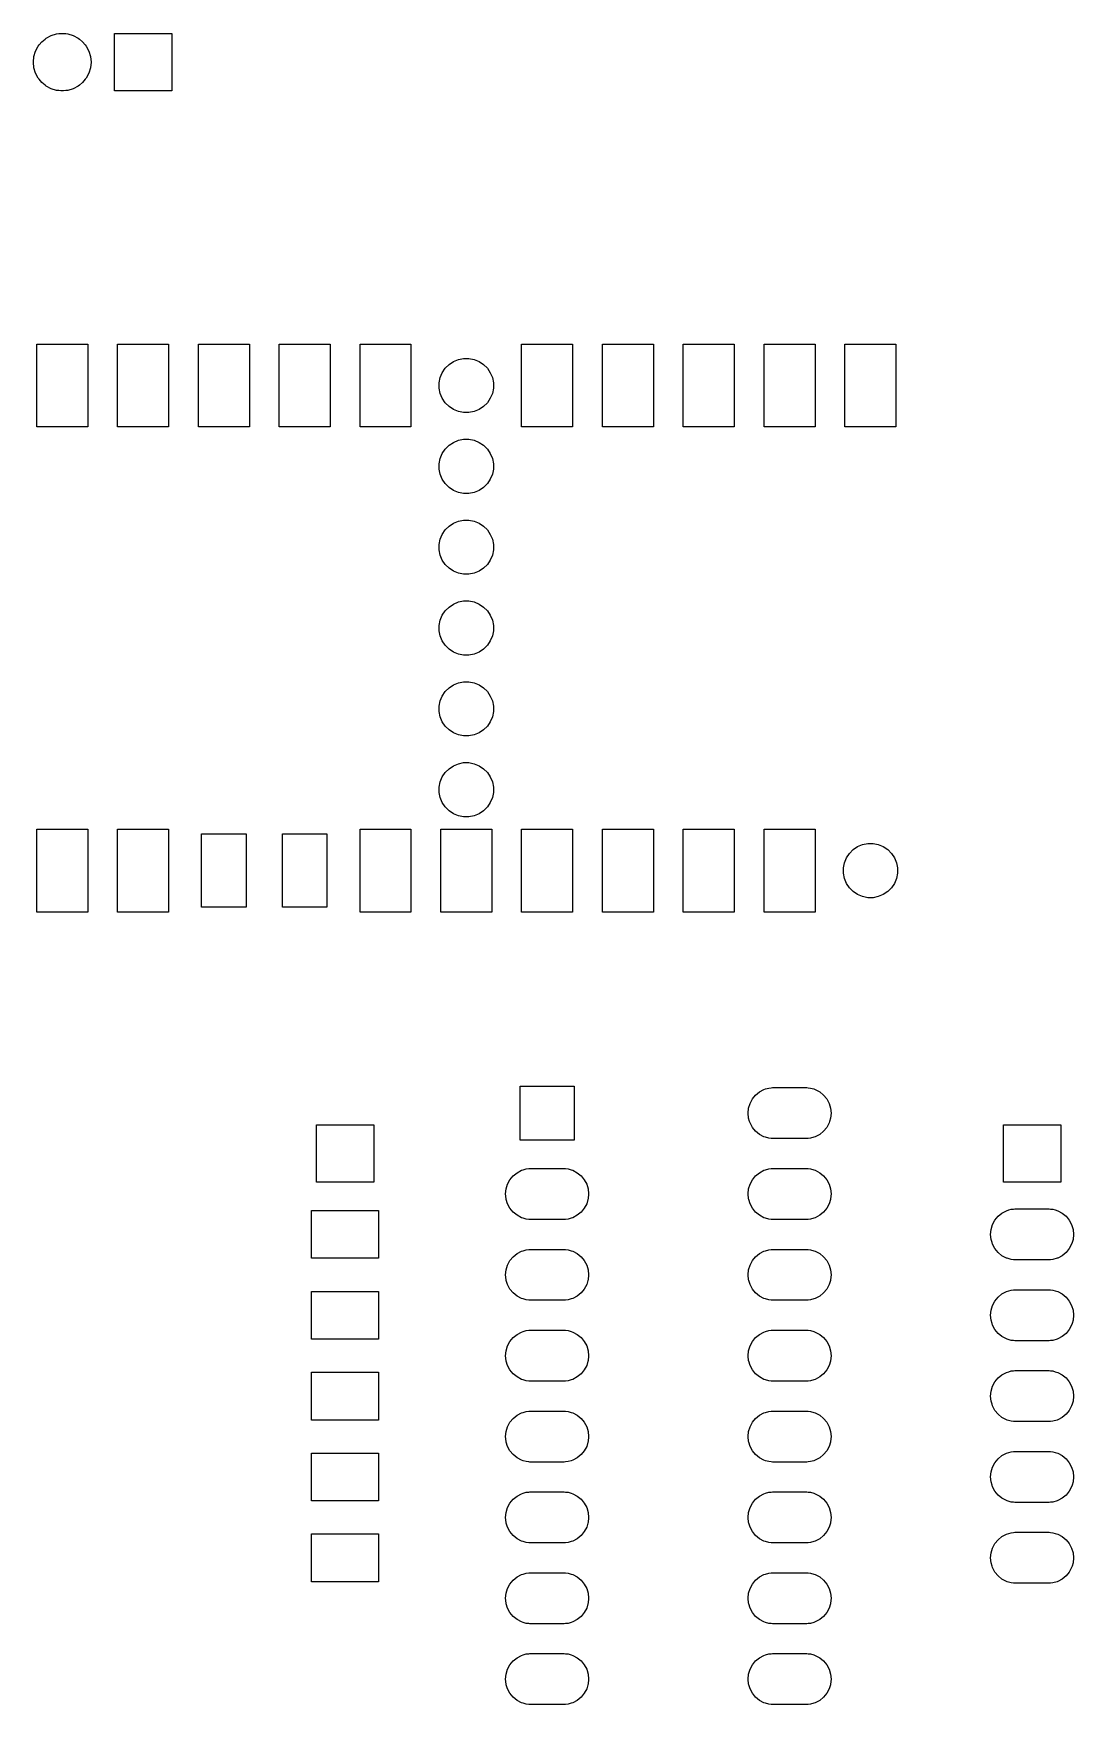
# Model space of a CAD drawing. Extents: x 81 to 148.6, y -133 to -77.2.
# Drawn here: x 115.9 to 148.6, y -132.9 to -80.4 of the extents above; entities that cross this region are included whole.
import ezdxf

# ---------------------------------------------------------------- set-up
doc = ezdxf.new("R2010")
doc.units = 0
doc.header["$MEASUREMENT"] = 0
doc.layers.add('BLACK', color=7, linetype='CONTINUOUS')

msp = doc.modelspace()

# ---------------------------------------------------------------- linework, layer by layer
at = {"layer": 'BLACK', "linetype": 'CONTINUOUS'}
for p, q in [((116.004, -80.9335), (116.087, -80.777)), ((116.087, -80.777), (116.117, -80.7413)), ((116.117, -80.7413), (116.2, -80.6398)), ((116.2, -80.6398), (116.301, -80.5566)), ((116.301, -80.5566), (116.337, -80.5272)), ((116.337, -80.5272), (116.494, -80.4436)), ((116.494, -80.4436), (116.663, -80.392)), ((116.663, -80.392), (116.73, -80.3855)), ((116.73, -80.3855), (116.796, -80.379)), ((116.796, -80.379), (116.884, -80.379)), ((116.884, -80.379), (116.95, -80.3855)), ((116.95, -80.3855), (117.017, -80.392)), ((117.017, -80.392), (117.186, -80.4436)), ((117.186, -80.4436), (117.343, -80.5272)), ((117.343, -80.5272), (117.379, -80.5566)), ((117.379, -80.5566), (117.48, -80.6398)), ((117.48, -80.6398), (117.563, -80.7413)), ((117.563, -80.7413), (117.593, -80.777)), ((117.593, -80.777), (117.676, -80.9335)), ((118.479, -82.181), (118.479, -80.379)), ((118.479, -80.379), (120.281, -80.379)), ((120.281, -80.379), (120.281, -82.181)), ((115.935, -81.28), (115.952, -81.1034)), ((115.952, -81.4566), (115.935, -81.28)), ((115.952, -81.1034), (116.004, -80.9335)), ((117.676, -80.9335), (117.728, -81.1034)), ((117.728, -81.1034), (117.745, -81.28)), ((117.745, -81.28), (117.728, -81.4566)), ((116.004, -81.6265), (115.952, -81.4566)), ((116.087, -81.783), (116.004, -81.6265)), ((116.117, -81.8187), (116.087, -81.783)), ((116.2, -81.9202), (116.117, -81.8187)), ((117.563, -81.8187), (117.48, -81.9202)), ((117.593, -81.783), (117.563, -81.8187)), ((117.676, -81.6265), (117.593, -81.783)), ((117.728, -81.4566), (117.676, -81.6265)), ((116.301, -82.0034), (116.2, -81.9202)), ((116.337, -82.0328), (116.301, -82.0034)), ((116.494, -82.1164), (116.337, -82.0328)), ((116.663, -82.168), (116.494, -82.1164)), ((116.73, -82.1745), (116.663, -82.168)), ((116.796, -82.181), (116.73, -82.1745)), ((116.884, -82.181), (116.796, -82.181)), ((116.95, -82.1745), (116.884, -82.181)), ((117.017, -82.168), (116.95, -82.1745)), ((117.186, -82.1164), (117.017, -82.168)), ((117.343, -82.0328), (117.186, -82.1164)), ((117.379, -82.0034), (117.343, -82.0328)), ((117.48, -81.9202), (117.379, -82.0034)), ((120.281, -82.181), (118.479, -82.181)), ((116.039, -92.741), (116.039, -90.139)), ((116.039, -90.139), (117.641, -90.139)), ((117.641, -90.139), (117.641, -92.741)), ((118.579, -92.741), (118.579, -90.139)), ((118.579, -90.139), (120.181, -90.139)), ((120.181, -90.139), (120.181, -92.741)), ((121.119, -92.741), (121.119, -90.139)), ((121.119, -90.139), (122.721, -90.139)), ((122.721, -90.139), (122.721, -92.741)), ((123.659, -92.741), (123.659, -90.139)), ((123.659, -90.139), (125.261, -90.139)), ((125.261, -90.139), (125.261, -92.741)), ((126.199, -92.741), (126.199, -90.139)), ((126.199, -90.139), (127.801, -90.139)), ((127.801, -90.139), (127.801, -92.741)), ((131.279, -92.741), (131.279, -90.139)), ((131.279, -90.139), (132.881, -90.139)), ((132.881, -90.139), (132.881, -92.741)), ((133.819, -92.741), (133.819, -90.139)), ((133.819, -90.139), (135.421, -90.139)), ((135.421, -90.139), (135.421, -92.741)), ((136.359, -92.741), (136.359, -90.139)), ((136.359, -90.139), (137.961, -90.139)), ((137.961, -90.139), (137.961, -92.741)), ((138.899, -92.741), (138.899, -90.139)), ((138.899, -90.139), (140.501, -90.139)), ((140.501, -90.139), (140.501, -92.741)), ((141.439, -92.741), (141.439, -90.139)), ((141.439, -90.139), (143.041, -90.139)), ((143.041, -90.139), (143.041, -92.741)), ((128.879, -90.8975), (128.998, -90.779)), ((128.998, -90.779), (129.137, -90.6859)), ((129.137, -90.6859), (129.292, -90.6217)), ((129.292, -90.6217), (129.456, -90.589)), ((129.456, -90.589), (129.624, -90.589)), ((129.624, -90.589), (129.788, -90.6217)), ((129.788, -90.6217), (129.943, -90.6859)), ((129.943, -90.6859), (130.082, -90.779)), ((130.082, -90.779), (130.201, -90.8975)), ((128.689, -91.3562), (128.722, -91.1918)), ((128.722, -91.1918), (128.786, -91.0369)), ((128.786, -91.0369), (128.879, -90.8975)), ((130.201, -90.8975), (130.294, -91.0369)), ((130.294, -91.0369), (130.358, -91.1918)), ((130.358, -91.1918), (130.391, -91.3562)), ((128.689, -91.5238), (128.689, -91.3562)), ((128.722, -91.6882), (128.689, -91.5238)), ((128.786, -91.8431), (128.722, -91.6882)), ((128.879, -91.9825), (128.786, -91.8431)), ((130.294, -91.8431), (130.201, -91.9825)), ((130.358, -91.6882), (130.294, -91.8431)), ((130.391, -91.5238), (130.358, -91.6882)), ((130.391, -91.3562), (130.391, -91.5238)), ((128.998, -92.101), (128.879, -91.9825)), ((129.137, -92.1941), (128.998, -92.101)), ((129.292, -92.2583), (129.137, -92.1941)), ((129.456, -92.291), (129.292, -92.2583)), ((129.624, -92.291), (129.456, -92.291)), ((129.788, -92.2583), (129.624, -92.291)), ((129.943, -92.1941), (129.788, -92.2583)), ((130.082, -92.101), (129.943, -92.1941)), ((130.201, -91.9825), (130.082, -92.101)), ((117.641, -92.741), (116.039, -92.741)), ((120.181, -92.741), (118.579, -92.741)), ((122.721, -92.741), (121.119, -92.741)), ((125.261, -92.741), (123.659, -92.741)), ((127.801, -92.741), (126.199, -92.741)), ((132.881, -92.741), (131.279, -92.741)), ((135.421, -92.741), (133.819, -92.741)), ((137.961, -92.741), (136.359, -92.741)), ((140.501, -92.741), (138.899, -92.741)), ((143.041, -92.741), (141.439, -92.741)), ((128.786, -93.5769), (128.879, -93.4375)), ((128.879, -93.4375), (128.998, -93.319)), ((128.998, -93.319), (129.137, -93.2259)), ((129.137, -93.2259), (129.292, -93.1617)), ((129.292, -93.1617), (129.456, -93.129)), ((129.456, -93.129), (129.624, -93.129)), ((129.624, -93.129), (129.788, -93.1617)), ((129.788, -93.1617), (129.943, -93.2259)), ((129.943, -93.2259), (130.082, -93.319)), ((130.082, -93.319), (130.201, -93.4375)), ((130.201, -93.4375), (130.294, -93.5769)), ((128.689, -93.8962), (128.722, -93.7318)), ((128.689, -94.0638), (128.689, -93.8962)), ((128.722, -93.7318), (128.786, -93.5769)), ((130.294, -93.5769), (130.358, -93.7318)), ((130.358, -93.7318), (130.391, -93.8962)), ((130.391, -93.8962), (130.391, -94.0638)), ((128.722, -94.2282), (128.689, -94.0638)), ((128.786, -94.3831), (128.722, -94.2282)), ((128.879, -94.5225), (128.786, -94.3831)), ((130.294, -94.3831), (130.201, -94.5225)), ((130.358, -94.2282), (130.294, -94.3831)), ((130.391, -94.0638), (130.358, -94.2282)), ((128.998, -94.641), (128.879, -94.5225)), ((129.137, -94.7341), (128.998, -94.641)), ((129.292, -94.7983), (129.137, -94.7341)), ((129.456, -94.831), (129.292, -94.7983)), ((129.624, -94.831), (129.456, -94.831)), ((129.788, -94.7983), (129.624, -94.831)), ((129.943, -94.7341), (129.788, -94.7983)), ((130.082, -94.641), (129.943, -94.7341)), ((130.201, -94.5225), (130.082, -94.641)), ((128.786, -96.1169), (128.879, -95.9775)), ((128.879, -95.9775), (128.998, -95.859)), ((128.998, -95.859), (129.137, -95.7659)), ((129.137, -95.7659), (129.292, -95.7017)), ((129.292, -95.7017), (129.456, -95.669)), ((129.456, -95.669), (129.624, -95.669)), ((129.624, -95.669), (129.788, -95.7017)), ((129.788, -95.7017), (129.943, -95.7659)), ((129.943, -95.7659), (130.082, -95.859)), ((130.082, -95.859), (130.201, -95.9775)), ((130.201, -95.9775), (130.294, -96.1169)), ((128.689, -96.4362), (128.722, -96.2718)), ((128.689, -96.6038), (128.689, -96.4362)), ((128.722, -96.2718), (128.786, -96.1169)), ((130.294, -96.1169), (130.358, -96.2718)), ((130.358, -96.2718), (130.391, -96.4362)), ((130.391, -96.4362), (130.391, -96.6038)), ((128.722, -96.7682), (128.689, -96.6038)), ((128.786, -96.9231), (128.722, -96.7682)), ((128.879, -97.0625), (128.786, -96.9231)), ((128.998, -97.181), (128.879, -97.0625)), ((130.201, -97.0625), (130.082, -97.181)), ((130.294, -96.9231), (130.201, -97.0625)), ((130.358, -96.7682), (130.294, -96.9231)), ((130.391, -96.6038), (130.358, -96.7682)), ((129.137, -97.2741), (128.998, -97.181)), ((129.292, -97.3383), (129.137, -97.2741)), ((129.456, -97.371), (129.292, -97.3383)), ((129.624, -97.371), (129.456, -97.371)), ((129.788, -97.3383), (129.624, -97.371)), ((129.943, -97.2741), (129.788, -97.3383)), ((130.082, -97.181), (129.943, -97.2741)), ((128.722, -98.8118), (128.786, -98.6569)), ((128.786, -98.6569), (128.879, -98.5175)), ((128.879, -98.5175), (128.998, -98.399)), ((128.998, -98.399), (129.137, -98.3059)), ((129.137, -98.3059), (129.292, -98.2417)), ((129.292, -98.2417), (129.456, -98.209)), ((129.456, -98.209), (129.624, -98.209)), ((129.624, -98.209), (129.788, -98.2417)), ((129.788, -98.2417), (129.943, -98.3059)), ((129.943, -98.3059), (130.082, -98.399)), ((130.082, -98.399), (130.201, -98.5175)), ((130.201, -98.5175), (130.294, -98.6569)), ((130.294, -98.6569), (130.358, -98.8118)), ((128.689, -98.9762), (128.722, -98.8118)), ((128.689, -99.1438), (128.689, -98.9762)), ((128.722, -99.3082), (128.689, -99.1438)), ((130.358, -98.8118), (130.391, -98.9762)), ((130.391, -99.1438), (130.358, -99.3082)), ((130.391, -98.9762), (130.391, -99.1438)), ((128.786, -99.4631), (128.722, -99.3082)), ((128.879, -99.6025), (128.786, -99.4631)), ((128.998, -99.721), (128.879, -99.6025)), ((129.137, -99.8141), (128.998, -99.721)), ((130.082, -99.721), (129.943, -99.8141)), ((130.201, -99.6025), (130.082, -99.721)), ((130.294, -99.4631), (130.201, -99.6025)), ((130.358, -99.3082), (130.294, -99.4631)), ((129.292, -99.8783), (129.137, -99.8141)), ((129.456, -99.911), (129.292, -99.8783)), ((129.624, -99.911), (129.456, -99.911)), ((129.788, -99.8783), (129.624, -99.911)), ((129.943, -99.8141), (129.788, -99.8783)), ((129.137, -100.846), (129.292, -100.782)), ((129.292, -100.782), (129.456, -100.749)), ((129.456, -100.749), (129.624, -100.749)), ((129.624, -100.749), (129.788, -100.782)), ((129.788, -100.782), (129.943, -100.846)), ((128.722, -101.352), (128.786, -101.197)), ((128.786, -101.197), (128.879, -101.058)), ((128.879, -101.058), (128.998, -100.939)), ((128.998, -100.939), (129.137, -100.846)), ((129.943, -100.846), (130.082, -100.939)), ((130.082, -100.939), (130.201, -101.058)), ((130.201, -101.058), (130.294, -101.197)), ((130.294, -101.197), (130.358, -101.352)), ((128.689, -101.516), (128.722, -101.352)), ((128.689, -101.684), (128.689, -101.516)), ((128.722, -101.848), (128.689, -101.684)), ((128.786, -102.003), (128.722, -101.848)), ((130.358, -101.848), (130.294, -102.003)), ((130.358, -101.352), (130.391, -101.516)), ((130.391, -101.684), (130.358, -101.848)), ((130.391, -101.516), (130.391, -101.684)), ((128.879, -102.142), (128.786, -102.003)), ((128.998, -102.261), (128.879, -102.142)), ((129.137, -102.354), (128.998, -102.261)), ((129.292, -102.418), (129.137, -102.354)), ((129.943, -102.354), (129.788, -102.418)), ((130.082, -102.261), (129.943, -102.354)), ((130.201, -102.142), (130.082, -102.261)), ((130.294, -102.003), (130.201, -102.142)), ((129.456, -102.451), (129.292, -102.418)), ((129.624, -102.451), (129.456, -102.451)), ((129.788, -102.418), (129.624, -102.451)), ((128.998, -103.479), (129.137, -103.386)), ((129.137, -103.386), (129.292, -103.322)), ((129.292, -103.322), (129.456, -103.289)), ((129.456, -103.289), (129.624, -103.289)), ((129.624, -103.289), (129.788, -103.322)), ((129.788, -103.322), (129.943, -103.386)), ((129.943, -103.386), (130.082, -103.479)), ((128.689, -104.056), (128.722, -103.892)), ((128.722, -103.892), (128.786, -103.737)), ((128.786, -103.737), (128.879, -103.598)), ((128.879, -103.598), (128.998, -103.479)), ((130.082, -103.479), (130.201, -103.598)), ((130.201, -103.598), (130.294, -103.737)), ((130.294, -103.737), (130.358, -103.892)), ((130.358, -103.892), (130.391, -104.056)), ((128.689, -104.224), (128.689, -104.056)), ((128.722, -104.388), (128.689, -104.224)), ((128.786, -104.543), (128.722, -104.388)), ((130.358, -104.388), (130.294, -104.543)), ((130.391, -104.224), (130.358, -104.388)), ((130.391, -104.056), (130.391, -104.224)), ((128.879, -104.682), (128.786, -104.543)), ((128.998, -104.801), (128.879, -104.682)), ((129.137, -104.894), (128.998, -104.801)), ((129.292, -104.958), (129.137, -104.894)), ((129.456, -104.991), (129.292, -104.958)), ((129.624, -104.991), (129.456, -104.991)), ((129.788, -104.958), (129.624, -104.991)), ((129.943, -104.894), (129.788, -104.958)), ((130.082, -104.801), (129.943, -104.894)), ((130.201, -104.682), (130.082, -104.801)), ((130.294, -104.543), (130.201, -104.682)), ((116.039, -107.981), (116.039, -105.379)), ((116.039, -105.379), (117.641, -105.379)), ((117.641, -105.379), (117.641, -107.981)), ((118.579, -107.981), (118.579, -105.379)), ((118.579, -105.379), (120.181, -105.379)), ((120.181, -105.379), (120.181, -107.981)), ((121.219, -107.831), (121.219, -105.529)), ((121.219, -105.529), (122.621, -105.529)), ((122.621, -105.529), (122.621, -107.831)), ((123.759, -107.831), (123.759, -105.529)), ((123.759, -105.529), (125.161, -105.529)), ((125.161, -105.529), (125.161, -107.831)), ((126.199, -107.981), (126.199, -105.379)), ((126.199, -105.379), (127.801, -105.379)), ((127.801, -105.379), (127.801, -107.981)), ((128.739, -107.981), (128.739, -105.379)), ((128.739, -105.379), (130.341, -105.379)), ((130.341, -105.379), (130.341, -107.981)), ((131.279, -107.981), (131.279, -105.379)), ((131.279, -105.379), (132.881, -105.379)), ((132.881, -105.379), (132.881, -107.981)), ((133.819, -107.981), (133.819, -105.379)), ((133.819, -105.379), (135.421, -105.379)), ((135.421, -105.379), (135.421, -107.981)), ((136.359, -107.981), (136.359, -105.379)), ((136.359, -105.379), (137.961, -105.379)), ((137.961, -105.379), (137.961, -107.981)), ((138.899, -107.981), (138.899, -105.379)), ((138.899, -105.379), (140.501, -105.379)), ((140.501, -105.379), (140.501, -107.981)), ((141.579, -106.138), (141.698, -106.019)), ((141.698, -106.019), (141.837, -105.926)), ((141.837, -105.926), (141.992, -105.862)), ((141.992, -105.862), (142.156, -105.829)), ((142.156, -105.829), (142.324, -105.829)), ((142.324, -105.829), (142.488, -105.862)), ((142.488, -105.862), (142.643, -105.926)), ((142.643, -105.926), (142.782, -106.019)), ((142.782, -106.019), (142.901, -106.138)), ((141.389, -106.596), (141.422, -106.432)), ((141.422, -106.432), (141.486, -106.277)), ((141.486, -106.277), (141.579, -106.138)), ((142.901, -106.138), (142.994, -106.277)), ((142.994, -106.277), (143.058, -106.432)), ((143.058, -106.432), (143.091, -106.596)), ((141.389, -106.764), (141.389, -106.596)), ((141.422, -106.928), (141.389, -106.764)), ((141.486, -107.083), (141.422, -106.928)), ((141.579, -107.222), (141.486, -107.083)), ((142.994, -107.083), (142.901, -107.222)), ((143.058, -106.928), (142.994, -107.083)), ((143.091, -106.764), (143.058, -106.928)), ((143.091, -106.596), (143.091, -106.764)), ((141.698, -107.341), (141.579, -107.222)), ((141.837, -107.434), (141.698, -107.341)), ((141.992, -107.498), (141.837, -107.434)), ((142.156, -107.531), (141.992, -107.498)), ((142.324, -107.531), (142.156, -107.531)), ((142.488, -107.498), (142.324, -107.531)), ((142.643, -107.434), (142.488, -107.498)), ((142.782, -107.341), (142.643, -107.434)), ((142.901, -107.222), (142.782, -107.341)), ((117.641, -107.981), (116.039, -107.981)), ((120.181, -107.981), (118.579, -107.981)), ((122.621, -107.831), (121.219, -107.831)), ((125.161, -107.831), (123.759, -107.831)), ((127.801, -107.981), (126.199, -107.981)), ((130.341, -107.981), (128.739, -107.981)), ((132.881, -107.981), (131.279, -107.981)), ((135.421, -107.981), (133.819, -107.981)), ((137.961, -107.981), (136.359, -107.981)), ((140.501, -107.981), (138.899, -107.981)), ((131.229, -115.151), (131.229, -113.449)), ((131.229, -113.449), (132.931, -113.449)), ((132.931, -113.449), (132.931, -115.151)), ((138.456, -113.992), (138.531, -113.853)), ((138.531, -113.853), (138.631, -113.731)), ((138.631, -113.731), (138.753, -113.631)), ((138.753, -113.631), (138.892, -113.556)), ((138.892, -113.556), (138.942, -113.541)), ((138.942, -113.541), (139.043, -113.511)), ((139.043, -113.511), (139.121, -113.503)), ((139.121, -113.503), (139.161, -113.499)), ((139.161, -113.499), (140.239, -113.499)), ((140.239, -113.499), (140.279, -113.503)), ((140.279, -113.503), (140.357, -113.511)), ((140.357, -113.511), (140.458, -113.541)), ((140.458, -113.541), (140.508, -113.556)), ((140.508, -113.556), (140.647, -113.631)), ((140.647, -113.631), (140.769, -113.731)), ((140.769, -113.731), (140.869, -113.853)), ((140.869, -113.853), (140.944, -113.992)), ((138.395, -114.3), (138.411, -114.143)), ((138.411, -114.457), (138.395, -114.3)), ((138.411, -114.143), (138.456, -113.992)), ((138.456, -113.992), (138.456, -113.992)), ((140.944, -113.992), (140.944, -113.992)), ((140.944, -113.992), (140.989, -114.143)), ((140.989, -114.143), (141.005, -114.3)), ((141.005, -114.3), (140.989, -114.457)), ((124.829, -116.471), (124.829, -114.669)), ((124.829, -114.669), (126.631, -114.669)), ((126.631, -114.669), (126.631, -116.471)), ((138.441, -114.558), (138.411, -114.457)), ((138.456, -114.608), (138.441, -114.558)), ((138.531, -114.747), (138.456, -114.608)), ((138.631, -114.869), (138.531, -114.747)), ((138.753, -114.969), (138.631, -114.869)), ((138.892, -115.044), (138.753, -114.969)), ((140.647, -114.969), (140.508, -115.044)), ((140.769, -114.869), (140.647, -114.969)), ((140.869, -114.747), (140.769, -114.869)), ((140.944, -114.608), (140.869, -114.747)), ((140.959, -114.558), (140.944, -114.608)), ((140.989, -114.457), (140.959, -114.558)), ((146.419, -116.471), (146.419, -114.669)), ((146.419, -114.669), (148.221, -114.669)), ((148.221, -114.669), (148.221, -116.471)), ((132.931, -115.151), (131.229, -115.151)), ((138.942, -115.059), (138.892, -115.044)), ((139.043, -115.089), (138.942, -115.059)), ((139.121, -115.097), (139.043, -115.089)), ((139.161, -115.101), (139.121, -115.097)), ((140.239, -115.101), (139.161, -115.101)), ((140.279, -115.097), (140.239, -115.101)), ((140.357, -115.089), (140.279, -115.097)), ((140.458, -115.059), (140.357, -115.089)), ((140.508, -115.044), (140.458, -115.059)), ((126.631, -116.471), (124.829, -116.471)), ((130.791, -116.683), (130.836, -116.532)), ((130.836, -116.532), (130.911, -116.393)), ((130.836, -116.532), (130.836, -116.532)), ((130.911, -116.393), (131.011, -116.271)), ((131.011, -116.271), (131.133, -116.171)), ((131.133, -116.171), (131.272, -116.096)), ((131.272, -116.096), (131.322, -116.081)), ((131.322, -116.081), (131.423, -116.051)), ((131.423, -116.051), (131.501, -116.043)), ((131.501, -116.043), (131.541, -116.039)), ((131.541, -116.039), (132.619, -116.039)), ((132.619, -116.039), (132.659, -116.043)), ((132.659, -116.043), (132.737, -116.051)), ((132.737, -116.051), (132.838, -116.081)), ((132.838, -116.081), (132.888, -116.096)), ((132.888, -116.096), (133.027, -116.171)), ((133.027, -116.171), (133.149, -116.271)), ((133.149, -116.271), (133.249, -116.393)), ((133.249, -116.393), (133.324, -116.532)), ((133.324, -116.532), (133.324, -116.532)), ((133.324, -116.532), (133.369, -116.683)), ((138.411, -116.683), (138.456, -116.532)), ((138.456, -116.532), (138.531, -116.393)), ((138.456, -116.532), (138.456, -116.532)), ((138.531, -116.393), (138.631, -116.271)), ((138.631, -116.271), (138.753, -116.171)), ((138.753, -116.171), (138.892, -116.096)), ((138.892, -116.096), (138.942, -116.081)), ((138.942, -116.081), (139.043, -116.051)), ((139.043, -116.051), (139.121, -116.043)), ((139.121, -116.043), (139.161, -116.039)), ((139.161, -116.039), (140.239, -116.039)), ((140.239, -116.039), (140.279, -116.043)), ((140.279, -116.043), (140.357, -116.051)), ((140.357, -116.051), (140.458, -116.081)), ((140.458, -116.081), (140.508, -116.096)), ((140.508, -116.096), (140.647, -116.171)), ((140.647, -116.171), (140.769, -116.271)), ((140.769, -116.271), (140.869, -116.393)), ((140.869, -116.393), (140.944, -116.532)), ((140.944, -116.532), (140.944, -116.532)), ((140.944, -116.532), (140.989, -116.683)), ((148.221, -116.471), (146.419, -116.471)), ((130.775, -116.84), (130.791, -116.683)), ((130.791, -116.997), (130.775, -116.84)), ((130.797, -117.017), (130.791, -116.997)), ((130.836, -117.148), (130.797, -117.017)), ((133.363, -117.017), (133.324, -117.148)), ((133.369, -116.997), (133.363, -117.017)), ((133.369, -116.683), (133.385, -116.84)), ((133.385, -116.84), (133.369, -116.997)), ((138.395, -116.84), (138.411, -116.683)), ((138.411, -116.997), (138.395, -116.84)), ((138.417, -117.017), (138.411, -116.997)), ((138.456, -117.148), (138.417, -117.017)), ((140.983, -117.017), (140.944, -117.148)), ((140.989, -116.997), (140.983, -117.017)), ((140.989, -116.683), (141.005, -116.84)), ((141.005, -116.84), (140.989, -116.997)), ((124.679, -118.861), (124.679, -117.359)), ((124.679, -117.359), (126.781, -117.359)), ((126.781, -117.359), (126.781, -118.861)), ((130.911, -117.287), (130.836, -117.148)), ((131.011, -117.409), (130.911, -117.287)), ((131.133, -117.509), (131.011, -117.409)), ((131.272, -117.584), (131.133, -117.509)), ((131.322, -117.599), (131.272, -117.584)), ((131.423, -117.629), (131.322, -117.599)), ((132.838, -117.599), (132.737, -117.629)), ((132.888, -117.584), (132.838, -117.599)), ((133.027, -117.509), (132.888, -117.584)), ((133.149, -117.409), (133.027, -117.509)), ((133.249, -117.287), (133.149, -117.409)), ((133.324, -117.148), (133.249, -117.287)), ((138.531, -117.287), (138.456, -117.148)), ((138.631, -117.409), (138.531, -117.287)), ((138.753, -117.509), (138.631, -117.409)), ((138.892, -117.584), (138.753, -117.509)), ((138.942, -117.599), (138.892, -117.584)), ((139.043, -117.629), (138.942, -117.599)), ((140.458, -117.599), (140.357, -117.629)), ((140.508, -117.584), (140.458, -117.599)), ((140.647, -117.509), (140.508, -117.584)), ((140.769, -117.409), (140.647, -117.509)), ((140.869, -117.287), (140.769, -117.409)), ((140.944, -117.148), (140.869, -117.287)), ((146.151, -117.663), (146.251, -117.541)), ((146.251, -117.541), (146.373, -117.441)), ((146.373, -117.441), (146.512, -117.366)), ((146.512, -117.366), (146.589, -117.343)), ((146.589, -117.343), (146.663, -117.321)), ((146.663, -117.321), (146.741, -117.313)), ((146.741, -117.313), (146.781, -117.309)), ((146.781, -117.309), (147.859, -117.309)), ((147.859, -117.309), (147.899, -117.313)), ((147.899, -117.313), (147.977, -117.321)), ((147.977, -117.321), (148.051, -117.343)), ((148.051, -117.343), (148.128, -117.366)), ((148.128, -117.366), (148.267, -117.441)), ((148.267, -117.441), (148.389, -117.541)), ((148.389, -117.541), (148.489, -117.663)), ((131.501, -117.637), (131.423, -117.629)), ((131.541, -117.641), (131.501, -117.637)), ((132.619, -117.641), (131.541, -117.641)), ((132.659, -117.637), (132.619, -117.641)), ((132.737, -117.629), (132.659, -117.637)), ((139.121, -117.637), (139.043, -117.629)), ((139.161, -117.641), (139.121, -117.637)), ((140.239, -117.641), (139.161, -117.641)), ((140.279, -117.637), (140.239, -117.641)), ((140.357, -117.629), (140.279, -117.637)), ((146.015, -118.11), (146.031, -117.953)), ((146.031, -118.267), (146.015, -118.11)), ((146.031, -117.953), (146.076, -117.802)), ((146.076, -117.802), (146.151, -117.663)), ((146.076, -117.802), (146.076, -117.802)), ((148.489, -117.663), (148.564, -117.802)), ((148.564, -117.802), (148.564, -117.802)), ((148.564, -117.802), (148.609, -117.953)), ((148.609, -117.953), (148.625, -118.11)), ((148.625, -118.11), (148.609, -118.267)), ((131.133, -118.711), (131.272, -118.636)), ((131.272, -118.636), (131.322, -118.621)), ((131.322, -118.621), (131.423, -118.591)), ((131.423, -118.591), (131.501, -118.583)), ((131.501, -118.583), (131.541, -118.579)), ((131.541, -118.579), (132.619, -118.579)), ((132.619, -118.579), (132.659, -118.583)), ((132.659, -118.583), (132.737, -118.591)), ((132.737, -118.591), (132.838, -118.621)), ((132.838, -118.621), (132.888, -118.636)), ((132.888, -118.636), (133.027, -118.711)), ((138.753, -118.711), (138.892, -118.636)), ((138.892, -118.636), (138.942, -118.621)), ((138.942, -118.621), (139.043, -118.591)), ((139.043, -118.591), (139.121, -118.583)), ((139.121, -118.583), (139.161, -118.579)), ((139.161, -118.579), (140.239, -118.579)), ((140.239, -118.579), (140.279, -118.583)), ((140.279, -118.583), (140.357, -118.591)), ((140.357, -118.591), (140.458, -118.621)), ((140.458, -118.621), (140.508, -118.636)), ((140.508, -118.636), (140.647, -118.711)), ((146.061, -118.367), (146.031, -118.267)), ((146.076, -118.418), (146.061, -118.367)), ((146.151, -118.557), (146.076, -118.418)), ((146.251, -118.679), (146.151, -118.557)), ((148.489, -118.557), (148.389, -118.679)), ((148.564, -118.418), (148.489, -118.557)), ((148.579, -118.367), (148.564, -118.418)), ((148.609, -118.267), (148.579, -118.367)), ((126.781, -118.861), (124.679, -118.861)), ((130.791, -119.223), (130.836, -119.072)), ((130.836, -119.072), (130.911, -118.933)), ((130.836, -119.072), (130.836, -119.072)), ((130.911, -118.933), (131.011, -118.811)), ((131.011, -118.811), (131.133, -118.711)), ((133.027, -118.711), (133.149, -118.811)), ((133.149, -118.811), (133.249, -118.933)), ((133.249, -118.933), (133.324, -119.072)), ((133.324, -119.072), (133.324, -119.072)), ((133.324, -119.072), (133.369, -119.223)), ((138.411, -119.223), (138.456, -119.072)), ((138.456, -119.072), (138.531, -118.933)), ((138.456, -119.072), (138.456, -119.072)), ((138.531, -118.933), (138.631, -118.811)), ((138.631, -118.811), (138.753, -118.711)), ((140.647, -118.711), (140.769, -118.811)), ((140.769, -118.811), (140.869, -118.933)), ((140.869, -118.933), (140.944, -119.072)), ((140.944, -119.072), (140.944, -119.072)), ((140.944, -119.072), (140.989, -119.223)), ((146.373, -118.779), (146.251, -118.679)), ((146.512, -118.854), (146.373, -118.779)), ((146.536, -118.861), (146.512, -118.854)), ((146.663, -118.899), (146.536, -118.861)), ((146.741, -118.907), (146.663, -118.899)), ((146.781, -118.911), (146.741, -118.907)), ((147.859, -118.911), (146.781, -118.911)), ((147.899, -118.907), (147.859, -118.911)), ((147.977, -118.899), (147.899, -118.907)), ((148.104, -118.861), (147.977, -118.899)), ((148.128, -118.854), (148.104, -118.861)), ((148.267, -118.779), (148.128, -118.854)), ((148.389, -118.679), (148.267, -118.779)), ((130.775, -119.38), (130.791, -119.223)), ((130.791, -119.537), (130.775, -119.38)), ((130.797, -119.557), (130.791, -119.537)), ((130.836, -119.688), (130.797, -119.557)), ((130.911, -119.827), (130.836, -119.688)), ((133.324, -119.688), (133.249, -119.827)), ((133.363, -119.557), (133.324, -119.688)), ((133.369, -119.537), (133.363, -119.557)), ((133.369, -119.223), (133.385, -119.38)), ((133.385, -119.38), (133.369, -119.537)), ((138.395, -119.38), (138.411, -119.223)), ((138.411, -119.537), (138.395, -119.38)), ((138.417, -119.557), (138.411, -119.537)), ((138.456, -119.688), (138.417, -119.557)), ((138.531, -119.827), (138.456, -119.688)), ((140.944, -119.688), (140.869, -119.827)), ((140.983, -119.557), (140.944, -119.688)), ((140.989, -119.537), (140.983, -119.557)), ((140.989, -119.223), (141.005, -119.38)), ((141.005, -119.38), (140.989, -119.537)), ((124.679, -121.401), (124.679, -119.899)), ((124.679, -119.899), (126.781, -119.899)), ((126.781, -119.899), (126.781, -121.401)), ((131.011, -119.949), (130.911, -119.827)), ((131.133, -120.049), (131.011, -119.949)), ((131.272, -120.124), (131.133, -120.049)), ((131.322, -120.139), (131.272, -120.124)), ((131.423, -120.169), (131.322, -120.139)), ((131.501, -120.177), (131.423, -120.169)), ((131.541, -120.181), (131.501, -120.177)), ((132.619, -120.181), (131.541, -120.181)), ((132.659, -120.177), (132.619, -120.181)), ((132.737, -120.169), (132.659, -120.177)), ((132.838, -120.139), (132.737, -120.169)), ((132.888, -120.124), (132.838, -120.139)), ((133.027, -120.049), (132.888, -120.124)), ((133.149, -119.949), (133.027, -120.049)), ((133.249, -119.827), (133.149, -119.949)), ((138.631, -119.949), (138.531, -119.827)), ((138.753, -120.049), (138.631, -119.949)), ((138.892, -120.124), (138.753, -120.049)), ((138.942, -120.139), (138.892, -120.124)), ((139.043, -120.169), (138.942, -120.139)), ((139.121, -120.177), (139.043, -120.169)), ((139.161, -120.181), (139.121, -120.177)), ((140.239, -120.181), (139.161, -120.181)), ((140.279, -120.177), (140.239, -120.181)), ((140.357, -120.169), (140.279, -120.177)), ((140.458, -120.139), (140.357, -120.169)), ((140.508, -120.124), (140.458, -120.139)), ((140.647, -120.049), (140.508, -120.124)), ((140.769, -119.949), (140.647, -120.049)), ((140.869, -119.827), (140.769, -119.949)), ((146.076, -120.342), (146.151, -120.203)), ((146.151, -120.203), (146.251, -120.081)), ((146.251, -120.081), (146.373, -119.981)), ((146.373, -119.981), (146.512, -119.906)), ((146.512, -119.906), (146.589, -119.883)), ((146.589, -119.883), (146.663, -119.861)), ((146.663, -119.861), (146.741, -119.853)), ((146.741, -119.853), (146.781, -119.849)), ((146.781, -119.849), (147.859, -119.849)), ((147.859, -119.849), (147.899, -119.853)), ((147.899, -119.853), (147.977, -119.861)), ((147.977, -119.861), (148.051, -119.883)), ((148.051, -119.883), (148.128, -119.906)), ((148.128, -119.906), (148.267, -119.981)), ((148.267, -119.981), (148.389, -120.081)), ((148.389, -120.081), (148.489, -120.203)), ((148.489, -120.203), (148.564, -120.342)), ((146.015, -120.65), (146.031, -120.493)), ((146.031, -120.807), (146.015, -120.65)), ((146.031, -120.493), (146.076, -120.342)), ((146.076, -120.342), (146.076, -120.342)), ((148.564, -120.342), (148.564, -120.342)), ((148.564, -120.342), (148.609, -120.493)), ((148.609, -120.493), (148.625, -120.65)), ((148.625, -120.65), (148.609, -120.807)), ((131.011, -121.351), (131.133, -121.251)), ((131.133, -121.251), (131.272, -121.176)), ((131.272, -121.176), (131.322, -121.161)), ((131.322, -121.161), (131.423, -121.131)), ((131.423, -121.131), (131.501, -121.123)), ((131.501, -121.123), (131.541, -121.119)), ((131.541, -121.119), (132.619, -121.119)), ((132.619, -121.119), (132.659, -121.123)), ((132.659, -121.123), (132.737, -121.131)), ((132.737, -121.131), (132.838, -121.161)), ((132.838, -121.161), (132.888, -121.176)), ((132.888, -121.176), (133.027, -121.251)), ((133.027, -121.251), (133.149, -121.351)), ((138.631, -121.351), (138.753, -121.251)), ((138.753, -121.251), (138.892, -121.176)), ((138.892, -121.176), (138.942, -121.161)), ((138.942, -121.161), (139.043, -121.131)), ((139.043, -121.131), (139.121, -121.123)), ((139.121, -121.123), (139.161, -121.119)), ((139.161, -121.119), (140.239, -121.119)), ((140.239, -121.119), (140.279, -121.123)), ((140.279, -121.123), (140.357, -121.131)), ((140.357, -121.131), (140.458, -121.161)), ((140.458, -121.161), (140.508, -121.176)), ((140.508, -121.176), (140.647, -121.251)), ((140.647, -121.251), (140.769, -121.351)), ((146.061, -120.908), (146.031, -120.807)), ((146.076, -120.958), (146.061, -120.908)), ((146.151, -121.097), (146.076, -120.958)), ((146.251, -121.219), (146.151, -121.097)), ((146.373, -121.319), (146.251, -121.219)), ((148.389, -121.219), (148.267, -121.319)), ((148.489, -121.097), (148.389, -121.219)), ((148.564, -120.958), (148.489, -121.097)), ((148.579, -120.908), (148.564, -120.958)), ((148.609, -120.807), (148.579, -120.908)), ((126.781, -121.401), (124.679, -121.401)), ((130.775, -121.92), (130.791, -121.763)), ((130.791, -121.763), (130.836, -121.612)), ((130.836, -121.612), (130.911, -121.473)), ((130.836, -121.612), (130.836, -121.612)), ((130.911, -121.473), (131.011, -121.351)), ((133.149, -121.351), (133.249, -121.473)), ((133.249, -121.473), (133.324, -121.612)), ((133.324, -121.612), (133.324, -121.612)), ((133.324, -121.612), (133.369, -121.763)), ((133.369, -121.763), (133.385, -121.92)), ((138.395, -121.92), (138.411, -121.763)), ((138.411, -121.763), (138.456, -121.612)), ((138.456, -121.612), (138.531, -121.473)), ((138.456, -121.612), (138.456, -121.612)), ((138.531, -121.473), (138.631, -121.351)), ((140.769, -121.351), (140.869, -121.473)), ((140.869, -121.473), (140.944, -121.612)), ((140.944, -121.612), (140.944, -121.612)), ((140.944, -121.612), (140.989, -121.763)), ((140.989, -121.763), (141.005, -121.92)), ((146.512, -121.394), (146.373, -121.319)), ((146.536, -121.401), (146.512, -121.394)), ((146.663, -121.439), (146.536, -121.401)), ((146.741, -121.447), (146.663, -121.439)), ((146.781, -121.451), (146.741, -121.447)), ((147.859, -121.451), (146.781, -121.451)), ((147.899, -121.447), (147.859, -121.451)), ((147.977, -121.439), (147.899, -121.447)), ((148.104, -121.401), (147.977, -121.439)), ((148.128, -121.394), (148.104, -121.401)), ((148.267, -121.319), (148.128, -121.394)), ((130.791, -122.077), (130.775, -121.92)), ((130.797, -122.097), (130.791, -122.077)), ((130.836, -122.228), (130.797, -122.097)), ((130.911, -122.367), (130.836, -122.228)), ((133.324, -122.228), (133.249, -122.367)), ((133.363, -122.097), (133.324, -122.228)), ((133.369, -122.077), (133.363, -122.097)), ((133.385, -121.92), (133.369, -122.077)), ((138.411, -122.077), (138.395, -121.92)), ((138.417, -122.097), (138.411, -122.077)), ((138.456, -122.228), (138.417, -122.097)), ((138.531, -122.367), (138.456, -122.228)), ((140.944, -122.228), (140.869, -122.367)), ((140.983, -122.097), (140.944, -122.228)), ((140.989, -122.077), (140.983, -122.097)), ((141.005, -121.92), (140.989, -122.077)), ((124.679, -123.941), (124.679, -122.439)), ((124.679, -122.439), (126.781, -122.439)), ((126.781, -122.439), (126.781, -123.941)), ((131.011, -122.489), (130.911, -122.367)), ((131.133, -122.589), (131.011, -122.489)), ((131.272, -122.664), (131.133, -122.589)), ((131.322, -122.679), (131.272, -122.664)), ((131.423, -122.709), (131.322, -122.679)), ((131.501, -122.717), (131.423, -122.709)), ((131.541, -122.721), (131.501, -122.717)), ((132.619, -122.721), (131.541, -122.721)), ((132.659, -122.717), (132.619, -122.721)), ((132.737, -122.709), (132.659, -122.717)), ((132.838, -122.679), (132.737, -122.709)), ((132.888, -122.664), (132.838, -122.679)), ((133.027, -122.589), (132.888, -122.664)), ((133.149, -122.489), (133.027, -122.589)), ((133.249, -122.367), (133.149, -122.489)), ((138.631, -122.489), (138.531, -122.367)), ((138.753, -122.589), (138.631, -122.489)), ((138.892, -122.664), (138.753, -122.589)), ((138.942, -122.679), (138.892, -122.664)), ((139.043, -122.709), (138.942, -122.679)), ((139.121, -122.717), (139.043, -122.709)), ((139.161, -122.721), (139.121, -122.717)), ((140.239, -122.721), (139.161, -122.721)), ((140.279, -122.717), (140.239, -122.721)), ((140.357, -122.709), (140.279, -122.717)), ((140.458, -122.679), (140.357, -122.709)), ((140.508, -122.664), (140.458, -122.679)), ((140.647, -122.589), (140.508, -122.664)), ((140.769, -122.489), (140.647, -122.589)), ((140.869, -122.367), (140.769, -122.489)), ((146.076, -122.882), (146.151, -122.743)), ((146.151, -122.743), (146.251, -122.621)), ((146.251, -122.621), (146.373, -122.521)), ((146.373, -122.521), (146.512, -122.446)), ((146.512, -122.446), (146.589, -122.423)), ((146.589, -122.423), (146.663, -122.401)), ((146.663, -122.401), (146.741, -122.393)), ((146.741, -122.393), (146.781, -122.389)), ((146.781, -122.389), (147.859, -122.389)), ((147.859, -122.389), (147.899, -122.393)), ((147.899, -122.393), (147.977, -122.401)), ((147.977, -122.401), (148.051, -122.423)), ((148.051, -122.423), (148.128, -122.446)), ((148.128, -122.446), (148.267, -122.521)), ((148.267, -122.521), (148.389, -122.621)), ((148.389, -122.621), (148.489, -122.743)), ((148.489, -122.743), (148.564, -122.882)), ((146.015, -123.19), (146.031, -123.033)), ((146.031, -123.347), (146.015, -123.19)), ((146.031, -123.033), (146.076, -122.882)), ((146.061, -123.448), (146.031, -123.347)), ((146.076, -122.882), (146.076, -122.882)), ((148.564, -122.882), (148.564, -122.882)), ((148.564, -122.882), (148.609, -123.033)), ((148.609, -123.347), (148.579, -123.448)), ((148.609, -123.033), (148.625, -123.19)), ((148.625, -123.19), (148.609, -123.347)), ((130.911, -124.013), (131.011, -123.891)), ((131.011, -123.891), (131.133, -123.791)), ((131.133, -123.791), (131.272, -123.716)), ((131.272, -123.716), (131.322, -123.701)), ((131.322, -123.701), (131.423, -123.671)), ((131.423, -123.671), (131.501, -123.663)), ((131.501, -123.663), (131.541, -123.659)), ((131.541, -123.659), (132.619, -123.659)), ((132.619, -123.659), (132.659, -123.663)), ((132.659, -123.663), (132.737, -123.671)), ((132.737, -123.671), (132.838, -123.701)), ((132.838, -123.701), (132.888, -123.716)), ((132.888, -123.716), (133.027, -123.791)), ((133.027, -123.791), (133.149, -123.891)), ((133.149, -123.891), (133.249, -124.013)), ((138.531, -124.013), (138.631, -123.891)), ((138.631, -123.891), (138.753, -123.791)), ((138.753, -123.791), (138.892, -123.716)), ((138.892, -123.716), (138.942, -123.701)), ((138.942, -123.701), (139.043, -123.671)), ((139.043, -123.671), (139.121, -123.663)), ((139.121, -123.663), (139.161, -123.659)), ((139.161, -123.659), (140.239, -123.659)), ((140.239, -123.659), (140.279, -123.663)), ((140.279, -123.663), (140.357, -123.671)), ((140.357, -123.671), (140.458, -123.701)), ((140.458, -123.701), (140.508, -123.716)), ((140.508, -123.716), (140.647, -123.791)), ((140.647, -123.791), (140.769, -123.891)), ((140.769, -123.891), (140.869, -124.013)), ((146.076, -123.498), (146.061, -123.448)), ((146.151, -123.637), (146.076, -123.498)), ((146.251, -123.759), (146.151, -123.637)), ((146.373, -123.859), (146.251, -123.759)), ((146.512, -123.934), (146.373, -123.859)), ((148.267, -123.859), (148.128, -123.934)), ((148.389, -123.759), (148.267, -123.859)), ((148.489, -123.637), (148.389, -123.759)), ((148.564, -123.498), (148.489, -123.637)), ((148.579, -123.448), (148.564, -123.498)), ((126.781, -123.941), (124.679, -123.941)), ((130.775, -124.46), (130.791, -124.303)), ((130.791, -124.303), (130.836, -124.152)), ((130.836, -124.152), (130.911, -124.013)), ((130.836, -124.152), (130.836, -124.152)), ((133.249, -124.013), (133.324, -124.152)), ((133.324, -124.152), (133.324, -124.152)), ((133.324, -124.152), (133.369, -124.303)), ((133.369, -124.303), (133.385, -124.46)), ((138.395, -124.46), (138.411, -124.303)), ((138.411, -124.303), (138.456, -124.152)), ((138.456, -124.152), (138.531, -124.013)), ((138.456, -124.152), (138.456, -124.152)), ((140.869, -124.013), (140.944, -124.152)), ((140.944, -124.152), (140.944, -124.152)), ((140.944, -124.152), (140.989, -124.303)), ((140.989, -124.303), (141.005, -124.46)), ((146.536, -123.941), (146.512, -123.934)), ((146.663, -123.979), (146.536, -123.941)), ((146.741, -123.987), (146.663, -123.979)), ((146.781, -123.991), (146.741, -123.987)), ((147.859, -123.991), (146.781, -123.991)), ((147.899, -123.987), (147.859, -123.991)), ((147.977, -123.979), (147.899, -123.987)), ((148.104, -123.941), (147.977, -123.979)), ((148.128, -123.934), (148.104, -123.941)), ((130.791, -124.617), (130.775, -124.46)), ((130.797, -124.637), (130.791, -124.617)), ((130.836, -124.768), (130.797, -124.637)), ((130.911, -124.907), (130.836, -124.768)), ((131.011, -125.029), (130.911, -124.907)), ((133.249, -124.907), (133.149, -125.029)), ((133.324, -124.768), (133.249, -124.907)), ((133.363, -124.637), (133.324, -124.768)), ((133.369, -124.617), (133.363, -124.637)), ((133.385, -124.46), (133.369, -124.617)), ((138.411, -124.617), (138.395, -124.46)), ((138.417, -124.637), (138.411, -124.617)), ((138.456, -124.768), (138.417, -124.637)), ((138.531, -124.907), (138.456, -124.768)), ((138.631, -125.029), (138.531, -124.907)), ((140.869, -124.907), (140.769, -125.029)), ((140.944, -124.768), (140.869, -124.907)), ((140.983, -124.637), (140.944, -124.768)), ((140.989, -124.617), (140.983, -124.637)), ((141.005, -124.46), (140.989, -124.617)), ((146.589, -124.963), (146.663, -124.941)), ((146.663, -124.941), (146.741, -124.933)), ((146.741, -124.933), (146.781, -124.929)), ((146.781, -124.929), (147.859, -124.929)), ((147.859, -124.929), (147.899, -124.933)), ((147.899, -124.933), (147.977, -124.941)), ((147.977, -124.941), (148.051, -124.963)), ((124.679, -126.481), (124.679, -124.979)), ((124.679, -124.979), (126.781, -124.979)), ((126.781, -124.979), (126.781, -126.481)), ((131.133, -125.129), (131.011, -125.029)), ((131.272, -125.204), (131.133, -125.129)), ((131.322, -125.219), (131.272, -125.204)), ((131.423, -125.249), (131.322, -125.219)), ((131.501, -125.257), (131.423, -125.249)), ((131.541, -125.261), (131.501, -125.257)), ((132.619, -125.261), (131.541, -125.261)), ((132.659, -125.257), (132.619, -125.261)), ((132.737, -125.249), (132.659, -125.257)), ((132.838, -125.219), (132.737, -125.249)), ((132.888, -125.204), (132.838, -125.219)), ((133.027, -125.129), (132.888, -125.204)), ((133.149, -125.029), (133.027, -125.129)), ((138.753, -125.129), (138.631, -125.029)), ((138.892, -125.204), (138.753, -125.129)), ((138.942, -125.219), (138.892, -125.204)), ((139.043, -125.249), (138.942, -125.219)), ((139.121, -125.257), (139.043, -125.249)), ((139.161, -125.261), (139.121, -125.257)), ((140.239, -125.261), (139.161, -125.261)), ((140.279, -125.257), (140.239, -125.261)), ((140.357, -125.249), (140.279, -125.257)), ((140.458, -125.219), (140.357, -125.249)), ((140.508, -125.204), (140.458, -125.219)), ((140.647, -125.129), (140.508, -125.204)), ((140.769, -125.029), (140.647, -125.129)), ((146.031, -125.573), (146.076, -125.422)), ((146.076, -125.422), (146.151, -125.283)), ((146.076, -125.422), (146.076, -125.422)), ((146.151, -125.283), (146.251, -125.161)), ((146.251, -125.161), (146.373, -125.061)), ((146.373, -125.061), (146.512, -124.986)), ((146.512, -124.986), (146.589, -124.963)), ((148.051, -124.963), (148.128, -124.986)), ((148.128, -124.986), (148.267, -125.061)), ((148.267, -125.061), (148.389, -125.161)), ((148.389, -125.161), (148.489, -125.283)), ((148.489, -125.283), (148.564, -125.422)), ((148.564, -125.422), (148.564, -125.422)), ((148.564, -125.422), (148.609, -125.573)), ((146.015, -125.73), (146.031, -125.573)), ((146.031, -125.887), (146.015, -125.73)), ((146.061, -125.988), (146.031, -125.887)), ((146.076, -126.038), (146.061, -125.988)), ((148.579, -125.988), (148.564, -126.038)), ((148.609, -125.887), (148.579, -125.988)), ((148.609, -125.573), (148.625, -125.73)), ((148.625, -125.73), (148.609, -125.887)), ((126.781, -126.481), (124.679, -126.481)), ((130.911, -126.553), (131.011, -126.431)), ((131.011, -126.431), (131.133, -126.331)), ((131.133, -126.331), (131.272, -126.256)), ((131.272, -126.256), (131.322, -126.241)), ((131.322, -126.241), (131.423, -126.211)), ((131.423, -126.211), (131.501, -126.203)), ((131.501, -126.203), (131.541, -126.199)), ((131.541, -126.199), (132.619, -126.199)), ((132.619, -126.199), (132.659, -126.203)), ((132.659, -126.203), (132.737, -126.211)), ((132.737, -126.211), (132.838, -126.241)), ((132.838, -126.241), (132.888, -126.256)), ((132.888, -126.256), (133.027, -126.331)), ((133.027, -126.331), (133.149, -126.431)), ((133.149, -126.431), (133.249, -126.553)), ((138.531, -126.553), (138.631, -126.431)), ((138.631, -126.431), (138.753, -126.331)), ((138.753, -126.331), (138.892, -126.256)), ((138.892, -126.256), (138.942, -126.241)), ((138.942, -126.241), (139.043, -126.211)), ((139.043, -126.211), (139.121, -126.203)), ((139.121, -126.203), (139.161, -126.199)), ((139.161, -126.199), (140.239, -126.199)), ((140.239, -126.199), (140.279, -126.203)), ((140.279, -126.203), (140.357, -126.211)), ((140.357, -126.211), (140.458, -126.241)), ((140.458, -126.241), (140.508, -126.256)), ((140.508, -126.256), (140.647, -126.331)), ((140.647, -126.331), (140.769, -126.431)), ((140.769, -126.431), (140.869, -126.553)), ((146.151, -126.177), (146.076, -126.038)), ((146.251, -126.299), (146.151, -126.177)), ((146.373, -126.399), (146.251, -126.299)), ((146.512, -126.474), (146.373, -126.399)), ((146.536, -126.481), (146.512, -126.474)), ((146.663, -126.519), (146.536, -126.481)), ((146.741, -126.527), (146.663, -126.519)), ((146.781, -126.531), (146.741, -126.527)), ((147.899, -126.527), (147.859, -126.531)), ((147.977, -126.519), (147.899, -126.527)), ((148.104, -126.481), (147.977, -126.519)), ((148.128, -126.474), (148.104, -126.481)), ((148.267, -126.399), (148.128, -126.474)), ((148.389, -126.299), (148.267, -126.399)), ((148.489, -126.177), (148.389, -126.299)), ((148.564, -126.038), (148.489, -126.177)), ((130.775, -127), (130.791, -126.843)), ((130.791, -127.157), (130.775, -127)), ((130.791, -126.843), (130.836, -126.692)), ((130.836, -126.692), (130.911, -126.553)), ((130.836, -126.692), (130.836, -126.692)), ((133.249, -126.553), (133.324, -126.692)), ((133.324, -126.692), (133.324, -126.692)), ((133.324, -126.692), (133.369, -126.843)), ((133.369, -126.843), (133.385, -127)), ((133.385, -127), (133.369, -127.157)), ((138.395, -127), (138.411, -126.843)), ((138.411, -127.157), (138.395, -127)), ((138.411, -126.843), (138.456, -126.692)), ((138.456, -126.692), (138.531, -126.553)), ((138.456, -126.692), (138.456, -126.692)), ((140.869, -126.553), (140.944, -126.692)), ((140.944, -126.692), (140.944, -126.692)), ((140.944, -126.692), (140.989, -126.843)), ((140.989, -126.843), (141.005, -127)), ((141.005, -127), (140.989, -127.157)), ((147.859, -126.531), (146.781, -126.531)), ((124.679, -129.021), (124.679, -127.519)), ((124.679, -127.519), (126.781, -127.519)), ((126.781, -127.519), (126.781, -129.021)), ((130.797, -127.177), (130.791, -127.157)), ((130.836, -127.308), (130.797, -127.177)), ((130.911, -127.447), (130.836, -127.308)), ((131.011, -127.569), (130.911, -127.447)), ((131.133, -127.669), (131.011, -127.569)), ((133.149, -127.569), (133.027, -127.669)), ((133.249, -127.447), (133.149, -127.569)), ((133.324, -127.308), (133.249, -127.447)), ((133.363, -127.177), (133.324, -127.308)), ((133.369, -127.157), (133.363, -127.177)), ((138.417, -127.177), (138.411, -127.157)), ((138.456, -127.308), (138.417, -127.177)), ((138.531, -127.447), (138.456, -127.308)), ((138.631, -127.569), (138.531, -127.447)), ((138.753, -127.669), (138.631, -127.569)), ((140.769, -127.569), (140.647, -127.669)), ((140.869, -127.447), (140.769, -127.569)), ((140.944, -127.308), (140.869, -127.447)), ((140.983, -127.177), (140.944, -127.308)), ((140.989, -127.157), (140.983, -127.177)), ((146.373, -127.601), (146.512, -127.526)), ((146.512, -127.526), (146.589, -127.503)), ((146.589, -127.503), (146.663, -127.481)), ((146.663, -127.481), (146.741, -127.473)), ((146.741, -127.473), (146.781, -127.469)), ((146.781, -127.469), (147.859, -127.469)), ((147.859, -127.469), (147.899, -127.473)), ((147.899, -127.473), (147.977, -127.481)), ((147.977, -127.481), (148.051, -127.503)), ((148.051, -127.503), (148.128, -127.526)), ((148.128, -127.526), (148.267, -127.601)), ((131.272, -127.744), (131.133, -127.669)), ((131.322, -127.759), (131.272, -127.744)), ((131.423, -127.789), (131.322, -127.759)), ((131.501, -127.797), (131.423, -127.789)), ((131.541, -127.801), (131.501, -127.797)), ((132.619, -127.801), (131.541, -127.801)), ((132.659, -127.797), (132.619, -127.801)), ((132.737, -127.789), (132.659, -127.797)), ((132.838, -127.759), (132.737, -127.789)), ((132.888, -127.744), (132.838, -127.759)), ((133.027, -127.669), (132.888, -127.744)), ((138.892, -127.744), (138.753, -127.669)), ((138.942, -127.759), (138.892, -127.744)), ((139.043, -127.789), (138.942, -127.759)), ((139.121, -127.797), (139.043, -127.789)), ((139.161, -127.801), (139.121, -127.797)), ((140.239, -127.801), (139.161, -127.801)), ((140.279, -127.797), (140.239, -127.801)), ((140.357, -127.789), (140.279, -127.797)), ((140.458, -127.759), (140.357, -127.789)), ((140.508, -127.744), (140.458, -127.759)), ((140.647, -127.669), (140.508, -127.744)), ((146.031, -128.113), (146.076, -127.962)), ((146.076, -127.962), (146.151, -127.823)), ((146.076, -127.962), (146.076, -127.962)), ((146.151, -127.823), (146.251, -127.701)), ((146.251, -127.701), (146.373, -127.601)), ((148.267, -127.601), (148.389, -127.701)), ((148.389, -127.701), (148.489, -127.823)), ((148.489, -127.823), (148.564, -127.962)), ((148.564, -127.962), (148.564, -127.962)), ((148.564, -127.962), (148.609, -128.113)), ((146.015, -128.27), (146.031, -128.113)), ((146.031, -128.427), (146.015, -128.27)), ((146.061, -128.528), (146.031, -128.427)), ((146.076, -128.578), (146.061, -128.528)), ((146.151, -128.717), (146.076, -128.578)), ((148.564, -128.578), (148.489, -128.717)), ((148.579, -128.528), (148.564, -128.578)), ((148.609, -128.427), (148.579, -128.528)), ((148.609, -128.113), (148.625, -128.27)), ((148.625, -128.27), (148.609, -128.427)), ((126.781, -129.021), (124.679, -129.021)), ((130.836, -129.232), (130.911, -129.093)), ((130.911, -129.093), (131.011, -128.971)), ((131.011, -128.971), (131.133, -128.871)), ((131.133, -128.871), (131.272, -128.796)), ((131.272, -128.796), (131.322, -128.781)), ((131.322, -128.781), (131.423, -128.751)), ((131.423, -128.751), (131.501, -128.743)), ((131.501, -128.743), (131.541, -128.739)), ((131.541, -128.739), (132.619, -128.739)), ((132.619, -128.739), (132.659, -128.743)), ((132.659, -128.743), (132.737, -128.751)), ((132.737, -128.751), (132.838, -128.781)), ((132.838, -128.781), (132.888, -128.796)), ((132.888, -128.796), (133.027, -128.871)), ((133.027, -128.871), (133.149, -128.971)), ((133.149, -128.971), (133.249, -129.093)), ((133.249, -129.093), (133.324, -129.232)), ((138.456, -129.232), (138.531, -129.093)), ((138.531, -129.093), (138.631, -128.971)), ((138.631, -128.971), (138.753, -128.871)), ((138.753, -128.871), (138.892, -128.796)), ((138.892, -128.796), (138.942, -128.781)), ((138.942, -128.781), (139.043, -128.751)), ((139.043, -128.751), (139.121, -128.743)), ((139.121, -128.743), (139.161, -128.739)), ((139.161, -128.739), (140.239, -128.739)), ((140.239, -128.739), (140.279, -128.743)), ((140.279, -128.743), (140.357, -128.751)), ((140.357, -128.751), (140.458, -128.781)), ((140.458, -128.781), (140.508, -128.796)), ((140.508, -128.796), (140.647, -128.871)), ((140.647, -128.871), (140.769, -128.971)), ((140.769, -128.971), (140.869, -129.093)), ((140.869, -129.093), (140.944, -129.232)), ((146.251, -128.839), (146.151, -128.717)), ((146.373, -128.939), (146.251, -128.839)), ((146.512, -129.014), (146.373, -128.939)), ((146.536, -129.021), (146.512, -129.014)), ((146.663, -129.059), (146.536, -129.021)), ((146.741, -129.067), (146.663, -129.059)), ((146.781, -129.071), (146.741, -129.067)), ((147.859, -129.071), (146.781, -129.071)), ((147.899, -129.067), (147.859, -129.071)), ((147.977, -129.059), (147.899, -129.067)), ((148.104, -129.021), (147.977, -129.059)), ((148.128, -129.014), (148.104, -129.021)), ((148.267, -128.939), (148.128, -129.014)), ((148.389, -128.839), (148.267, -128.939)), ((148.489, -128.717), (148.389, -128.839)), ((130.775, -129.54), (130.791, -129.383)), ((130.791, -129.697), (130.775, -129.54)), ((130.791, -129.383), (130.836, -129.232)), ((130.836, -129.232), (130.836, -129.232)), ((133.324, -129.232), (133.324, -129.232)), ((133.324, -129.232), (133.369, -129.383)), ((133.369, -129.383), (133.385, -129.54)), ((133.385, -129.54), (133.369, -129.697)), ((138.395, -129.54), (138.411, -129.383)), ((138.411, -129.697), (138.395, -129.54)), ((138.411, -129.383), (138.456, -129.232)), ((138.456, -129.232), (138.456, -129.232)), ((140.944, -129.232), (140.944, -129.232)), ((140.944, -129.232), (140.989, -129.383)), ((140.989, -129.383), (141.005, -129.54)), ((141.005, -129.54), (140.989, -129.697)), ((130.797, -129.717), (130.791, -129.697)), ((130.836, -129.848), (130.797, -129.717)), ((130.911, -129.987), (130.836, -129.848)), ((131.011, -130.109), (130.911, -129.987)), ((131.133, -130.209), (131.011, -130.109)), ((133.149, -130.109), (133.027, -130.209)), ((133.249, -129.987), (133.149, -130.109)), ((133.324, -129.848), (133.249, -129.987)), ((133.363, -129.717), (133.324, -129.848)), ((133.369, -129.697), (133.363, -129.717)), ((138.417, -129.717), (138.411, -129.697)), ((138.456, -129.848), (138.417, -129.717)), ((138.531, -129.987), (138.456, -129.848)), ((138.631, -130.109), (138.531, -129.987)), ((138.753, -130.209), (138.631, -130.109)), ((140.769, -130.109), (140.647, -130.209)), ((140.869, -129.987), (140.769, -130.109)), ((140.944, -129.848), (140.869, -129.987)), ((140.983, -129.717), (140.944, -129.848)), ((140.989, -129.697), (140.983, -129.717)), ((131.272, -130.284), (131.133, -130.209)), ((131.322, -130.299), (131.272, -130.284)), ((131.423, -130.329), (131.322, -130.299)), ((131.501, -130.337), (131.423, -130.329)), ((131.541, -130.341), (131.501, -130.337)), ((132.619, -130.341), (131.541, -130.341)), ((132.659, -130.337), (132.619, -130.341)), ((132.737, -130.329), (132.659, -130.337)), ((132.838, -130.299), (132.737, -130.329)), ((132.888, -130.284), (132.838, -130.299)), ((133.027, -130.209), (132.888, -130.284)), ((138.892, -130.284), (138.753, -130.209)), ((138.942, -130.299), (138.892, -130.284)), ((139.043, -130.329), (138.942, -130.299)), ((139.121, -130.337), (139.043, -130.329)), ((139.161, -130.341), (139.121, -130.337)), ((140.239, -130.341), (139.161, -130.341)), ((140.279, -130.337), (140.239, -130.341)), ((140.357, -130.329), (140.279, -130.337)), ((140.458, -130.299), (140.357, -130.329)), ((140.508, -130.284), (140.458, -130.299)), ((140.647, -130.209), (140.508, -130.284)), ((130.791, -131.923), (130.836, -131.772)), ((130.836, -131.772), (130.911, -131.633)), ((130.836, -131.772), (130.836, -131.772)), ((130.911, -131.633), (131.011, -131.511)), ((131.011, -131.511), (131.133, -131.411)), ((131.133, -131.411), (131.272, -131.336)), ((131.272, -131.336), (131.322, -131.321)), ((131.322, -131.321), (131.423, -131.291)), ((131.423, -131.291), (131.501, -131.283)), ((131.501, -131.283), (131.541, -131.279)), ((131.541, -131.279), (132.619, -131.279)), ((132.619, -131.279), (132.659, -131.283)), ((132.659, -131.283), (132.737, -131.291)), ((132.737, -131.291), (132.838, -131.321)), ((132.838, -131.321), (132.888, -131.336)), ((132.888, -131.336), (133.027, -131.411)), ((133.027, -131.411), (133.149, -131.511)), ((133.149, -131.511), (133.249, -131.633)), ((133.249, -131.633), (133.324, -131.772)), ((133.324, -131.772), (133.324, -131.772)), ((133.324, -131.772), (133.369, -131.923)), ((138.411, -131.923), (138.456, -131.772)), ((138.456, -131.772), (138.531, -131.633)), ((138.456, -131.772), (138.456, -131.772)), ((138.531, -131.633), (138.631, -131.511)), ((138.631, -131.511), (138.753, -131.411)), ((138.753, -131.411), (138.892, -131.336)), ((138.892, -131.336), (138.942, -131.321)), ((138.942, -131.321), (139.043, -131.291)), ((139.043, -131.291), (139.121, -131.283)), ((139.121, -131.283), (139.161, -131.279)), ((139.161, -131.279), (140.239, -131.279)), ((140.239, -131.279), (140.279, -131.283)), ((140.279, -131.283), (140.357, -131.291)), ((140.357, -131.291), (140.458, -131.321)), ((140.458, -131.321), (140.508, -131.336)), ((140.508, -131.336), (140.647, -131.411)), ((140.647, -131.411), (140.769, -131.511)), ((140.769, -131.511), (140.869, -131.633)), ((140.869, -131.633), (140.944, -131.772)), ((140.944, -131.772), (140.944, -131.772)), ((140.944, -131.772), (140.989, -131.923)), ((130.775, -132.08), (130.791, -131.923)), ((130.791, -132.237), (130.775, -132.08)), ((130.797, -132.257), (130.791, -132.237)), ((130.836, -132.388), (130.797, -132.257)), ((133.363, -132.257), (133.324, -132.388)), ((133.369, -132.237), (133.363, -132.257)), ((133.369, -131.923), (133.385, -132.08)), ((133.385, -132.08), (133.369, -132.237)), ((138.395, -132.08), (138.411, -131.923)), ((138.411, -132.237), (138.395, -132.08)), ((138.417, -132.257), (138.411, -132.237)), ((138.456, -132.388), (138.417, -132.257)), ((140.983, -132.257), (140.944, -132.388)), ((140.989, -132.237), (140.983, -132.257)), ((140.989, -131.923), (141.005, -132.08)), ((141.005, -132.08), (140.989, -132.237)), ((130.911, -132.527), (130.836, -132.388)), ((131.011, -132.649), (130.911, -132.527)), ((131.133, -132.749), (131.011, -132.649)), ((131.272, -132.824), (131.133, -132.749)), ((131.322, -132.839), (131.272, -132.824)), ((132.888, -132.824), (132.838, -132.839)), ((133.027, -132.749), (132.888, -132.824)), ((133.149, -132.649), (133.027, -132.749)), ((133.249, -132.527), (133.149, -132.649)), ((133.324, -132.388), (133.249, -132.527)), ((138.531, -132.527), (138.456, -132.388)), ((138.631, -132.649), (138.531, -132.527)), ((138.753, -132.749), (138.631, -132.649)), ((138.892, -132.824), (138.753, -132.749)), ((138.942, -132.839), (138.892, -132.824)), ((140.508, -132.824), (140.458, -132.839)), ((140.647, -132.749), (140.508, -132.824)), ((140.769, -132.649), (140.647, -132.749)), ((140.869, -132.527), (140.769, -132.649)), ((140.944, -132.388), (140.869, -132.527)), ((131.423, -132.869), (131.322, -132.839)), ((131.501, -132.877), (131.423, -132.869)), ((131.541, -132.881), (131.501, -132.877)), ((132.619, -132.881), (131.541, -132.881)), ((132.659, -132.877), (132.619, -132.881)), ((132.737, -132.869), (132.659, -132.877)), ((132.838, -132.839), (132.737, -132.869)), ((139.043, -132.869), (138.942, -132.839)), ((139.121, -132.877), (139.043, -132.869)), ((139.161, -132.881), (139.121, -132.877)), ((140.239, -132.881), (139.161, -132.881)), ((140.279, -132.877), (140.239, -132.881)), ((140.357, -132.869), (140.279, -132.877)), ((140.458, -132.839), (140.357, -132.869))]:
    msp.add_line(p, q, dxfattribs=at)

doc.saveas('drawing.dxf')
